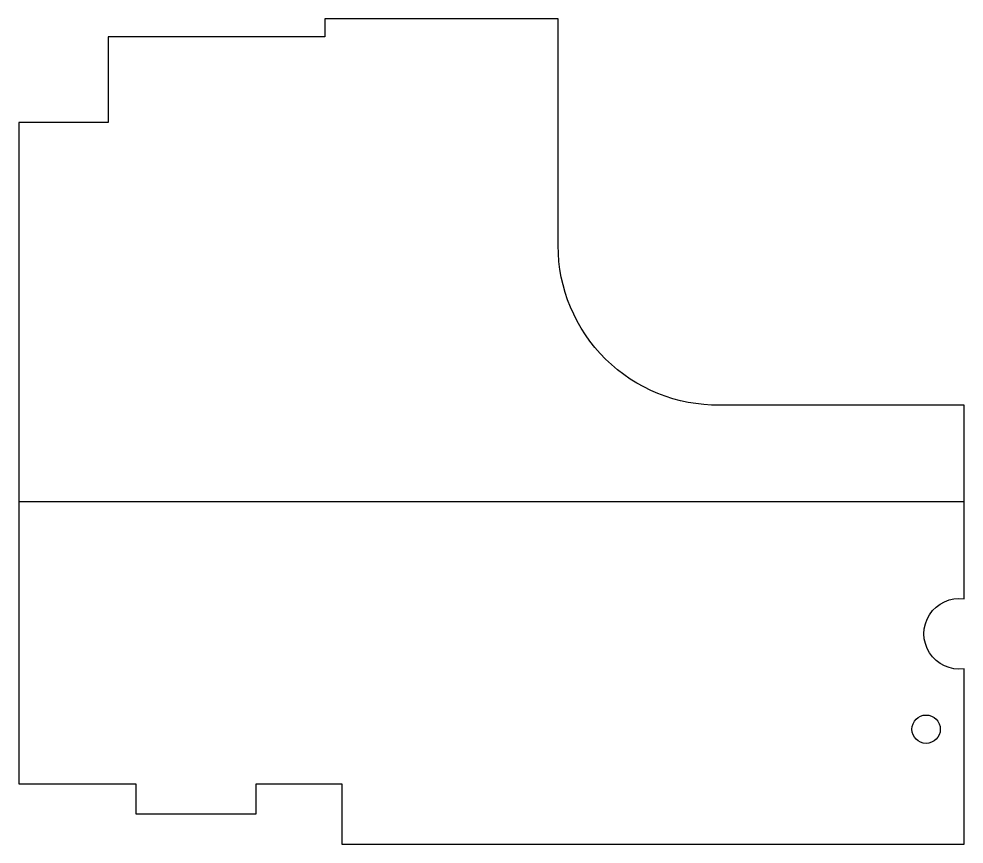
# Model space of a CAD drawing. Header units: millimetres. Extents: x 14 to 113.6, y 0 to 86.9.
import ezdxf

# ---------------------------------------------------------------- set-up
doc = ezdxf.new("R2010")
doc.units = ezdxf.units.MM
doc.layers.get('0').update_dxf_attribs({"linetype": 'CONTINUOUS'})

msp = doc.modelspace()

# ---------------------------------------------------------------- linework, layer by layer
msp.add_line((113.552, 36.028), (14, 36.028))
msp.add_lwpolyline([(23.395, 85), (23.395, 76), (14, 76), (14, 36.028), (14, 6.351), (26.328, 6.351), (26.328, 3.176), (39, 3.176), (39, 6.351), (48, 6.351), (48, 0), (113.552, 0), (113.552, 18.462, -1.147444), (113.552, 25.831), (113.552, 46.224), (87.8, 46.224, -0.417683), (70.798, 63.026), (70.798, 86.9), (46.228, 86.9), (46.228, 85)], format="xyb", close=True)
msp.add_circle((109.554, 12.099), 1.494)

doc.saveas('drawing.dxf')
